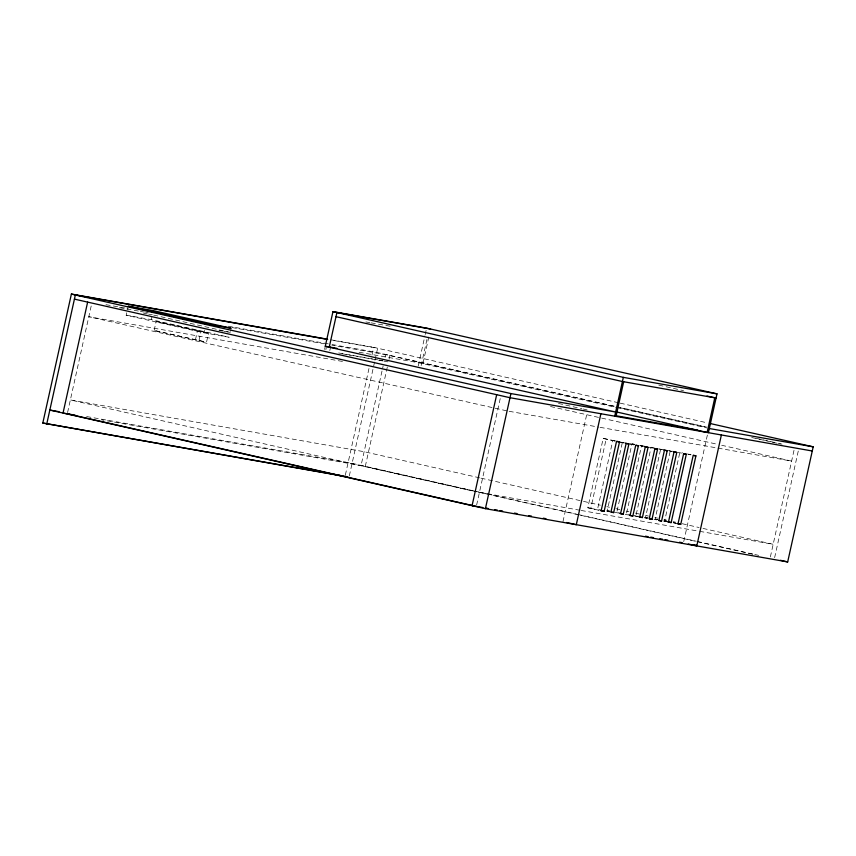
<?xml version="1.0" encoding="UTF-8"?>
<svg xmlns="http://www.w3.org/2000/svg" width="856" height="856" viewBox="0 0 856 856"><rect width="100%" height="100%" fill="white"/><g stroke="black" fill="none" stroke-linecap="round" stroke-linejoin="round"><path stroke-width="0.64" stroke-dasharray="4.28 3.21" d="M67.57 412.539L91.325 305.378M126.174 315.201L151.298 319.63L229.173 337.264L204.06 332.834L126.174 315.201L126.72 312.782M127.491 309.316L128.175 306.191M151.298 319.63L151.833 317.202M154.144 330.47L156.145 321.46L179.707 326.371L208.522 333.187L206.521 342.207L154.144 330.47L206.521 342.207M195.446 339.821L197.447 330.812L208.522 333.187M199.02 340.453L201.021 331.433M204.06 332.834L204.595 330.405M223.972 331.304L230.253 332.406L230.938 329.282M324.585 349.409L325.269 346.284M325.858 349.633L326.318 347.547M329.817 350.532L330.512 347.408M345.353 475.048L369.086 368.026M371.953 355.101L373.665 347.333L618.888 402.844M349.312 475.936L374.682 361.532M374.971 360.226L377.624 348.231L332.941 340.356M382.001 371.097L361.05 465.568L695.842 541.356M382.579 368.497L383.135 365.983M385.093 357.155L385.649 354.63L614.918 406.536M387.297 367.128L365.309 466.317L101.522 419.836M389.041 359.295L389.908 355.379L331.882 345.161M418.242 365.919L424.918 335.83M425.197 334.546L426.341 329.41M421.163 365.544L426.973 339.308M428.813 336.997L422.896 363.693L421.623 363.468M476.61 505.136L500.642 396.713M562.97 521.668L587.002 413.245M598.558 510.197L587.815 507.758L603.191 438.39L615.635 441.054M587.815 507.758L590.801 508.293L606.187 438.914M609.654 511.214L607.236 510.668L622.398 442.295L625.073 442.766M634.724 444.328L631.963 443.836L616.748 512.476L619.509 512.969M647.928 518.062L645.499 517.505L660.704 448.94L663.443 449.421M657.558 519.656L655.129 519.111L670.291 450.727L672.977 451.208M667.113 521.39L664.684 520.844L679.867 452.375L682.574 452.845M683.73 541.634L707.495 434.484M770.379 556.903L794.133 449.753M774.637 557.63L798.38 450.556M365.908 321.942L369.813 322.637M371.119 322.862L391.941 326.532M330.801 339.779L373.665 347.333M105.973 304.683L128.314 308.62M228.199 326.222L330.705 344.283M332.021 344.519L376.704 352.394L615.271 406.397M119.423 307.711L139.1 311.177M140.405 311.413L144.343 312.108M145.659 312.333L148.281 312.793M232.211 327.591L324.007 343.77M143.583 313.232L147.35 313.895M148.602 314.109L152.379 314.773M359.081 352.244L418.937 362.794L615.582 407.306M218.943 330.416L222.71 331.079M338.644 352.961L377.678 359.841M378.983 360.076L382.878 360.761M341.983 353.753L377.4 359.991M378.716 360.226L382.653 360.922M383.959 361.146L387.896 361.842M342.464 361.435L88.81 316.731L507.875 411.094M509.127 411.308L598.793 427.112M600.099 427.347L716.697 447.891M717.991 448.116L791.618 461.095L721.704 445.27M615.56 440.958L612.8 440.466L597.584 509.095L600.356 509.588M653.877 447.72L651.116 447.228L635.912 515.836L638.662 516.329M644.236 446.126L641.551 445.655L626.389 514.049L629.074 514.52M86.638 416.551L352.116 463.331L473.432 490.798M607.236 510.668L609.921 511.139M655.129 519.111L657.815 519.581M664.684 520.844L667.402 521.315M645.499 517.505L648.249 517.998M579.951 510.251L474.235 491.355M581.213 510.476L698.346 531.116M699.662 531.341L773.171 544.298L700.411 527.831M197.447 330.812L156.145 321.46M658.82 385.125L683.537 390.657M620.193 403.144L707.57 422.928M616.577 406.696L706.457 427.037M755.955 438.251L782.01 444.146M620.129 407.713L706.104 427.176M751.696 437.502L771.245 441.921M772.54 442.21L780.362 443.986M616.887 407.606L706.714 427.936M558.476 403.444L581.887 408.751M583.171 408.975L587.098 409.928M153.673 315.072L230.253 332.406M550.504 406.514L716.536 444.104M687.422 453.948L691.06 454.771M688.352 454.29L690.771 454.836M677.824 452.3L681.462 453.124M668.29 450.524L671.928 451.347M669.189 450.866L671.607 451.412M658.724 448.812L662.362 449.635M659.602 449.154L662.03 449.7M649.083 447.228L652.721 448.052M639.571 445.42L643.209 446.244M631.963 443.836L634.382 444.392M640.448 445.762L642.867 446.308M629.92 443.857L634.767 444.96M629.663 443.943L634.51 445.034M620.418 442.049L624.045 442.873M603.191 438.39L615.336 441.14M620.076 442.113L623.714 442.937M479.649 477.851L364.132 451.7L70.363 399.934L472.94 491.066M480.954 478.151L582.198 501.07M583.492 501.359L600.366 505.179M606.861 506.656L609.461 507.244M615.956 508.71L619.851 509.588M626.346 511.064L628.946 511.653M635.441 513.119L639.346 514.007M645.841 515.473L648.441 516.061M654.936 517.538L657.536 518.126M664.031 519.592L666.631 520.181M673.126 521.646L675.726 522.235M682.221 523.712L699.106 527.531M673.458 522.684L675.887 523.241M673.169 522.759L676.807 523.583M663.871 520.951L666.3 521.497M663.614 521.026L666.032 521.582M653.984 519.432L656.723 519.913M644.728 517.698L647.147 518.244M644.397 517.762L646.815 518.308M633.922 515.622L637.56 516.446M634.874 515.975L637.292 516.521M625.265 514.403L627.876 514.863M614.769 512.23L618.407 513.054M606.412 510.957L610.05 511.781M607.279 511.289L609.707 511.845M590.801 508.293L599.264 510.208M474.738 491.087L486.465 493.741M487.76 494.04L576.345 514.092M577.65 514.392L696.196 541.227M697.49 541.516L753.505 554.196M754.81 554.495L758.716 555.384M697.148 541.655L753.162 554.335"/><path stroke-width="1.28" d="M347.729 476.963L42.8 423.035L71.39 294.068L326.896 339.094M46.759 423.923L75.349 294.956L327.688 339.436M87.633 302.115L63.034 413.052L75.189 415.192M71.39 294.068L510.925 393.567L615.657 412.025L325.269 346.284L332.963 311.616L426.62 328.126L717.007 393.856L708.394 432.687M496.673 394.702L472.073 505.65L475.262 506.206M59.032 411.683L49.83 410.056L485.406 508.667L510.925 393.567M600.891 413.748L576.302 524.685L566.608 522.492M614.736 416.177L623.339 377.357L717.007 393.856M616.01 416.412L623.692 381.733M619.509 441.931L616.523 441.407L601.147 510.775L604.133 511.31L619.509 441.931L616.93 441.343M628.893 443.975L626.132 443.483L610.917 512.113L613.677 512.605L628.893 443.975L625.265 443.151M638.405 445.783L635.719 445.313L620.568 513.686L623.254 514.156L638.405 445.783L635.987 445.238M648.056 447.346L645.296 446.853L630.07 515.494L632.841 515.986L648.056 447.346L644.418 446.522M657.568 449.154L654.883 448.672L639.721 517.067L642.407 517.548L657.568 449.154L653.941 448.33M667.209 450.738L664.449 450.245L649.244 518.854L651.994 519.346L667.209 450.738L663.571 449.914M676.775 452.439L674.036 451.957L658.831 520.523L661.57 521.015L676.775 452.439L673.137 451.626M686.309 454.226L683.623 453.744L668.461 522.128L671.147 522.599L686.309 454.226L683.88 453.669M695.907 455.863L693.2 455.392L678.016 523.861L680.734 524.332L695.907 455.863L693.488 455.317M721.383 434.976L696.784 545.914L688.299 543.999M485.406 508.667L787.681 561.932L813.2 446.832L710.18 423.517M430.579 329.025L336.922 312.515L329.239 347.183L330.512 347.408M716.087 398.019L622.419 381.509L336.001 316.677M325.269 346.284L336.964 348.349M709.314 428.524L813.2 446.832M615.721 415.684L697.661 430.129M812.28 450.994L510.005 397.719L74.429 299.119M42.8 423.035L342.454 475.84M476.332 506.399L482.891 507.555M485.523 508.015L488.145 508.475M494.715 509.63L497.336 510.101M499.958 510.561L502.59 511.021M514.403 513.108L517.024 513.568M528.837 515.644L531.469 516.115M543.282 518.19L545.903 518.661M645.478 536.209L648.099 536.669M650.71 537.129L653.331 537.589M659.88 538.745L662.501 539.205M665.123 539.665L667.744 540.125M679.525 542.201L682.146 542.672M693.959 544.748L696.581 545.208M706.992 396.028L714.803 397.794L707.12 432.462L617.058 412.078M332.963 311.616L623.339 377.357M677.096 523.508L680.734 524.332M667.509 521.775L671.147 522.599M659.152 520.459L661.57 521.015M649.576 518.8L651.994 519.346M638.769 516.724L642.407 517.548M629.117 515.141L632.841 515.986M619.616 513.332L623.254 514.156M611.259 512.048L613.677 512.605M600.484 510.476L604.133 511.31M780.415 560.284L787.681 561.932M345.075 476.3L347.055 476.749M67.292 413.801L475.026 506.099M153.299 310.621L128.175 306.191L206.05 323.825L231.174 328.244L153.299 310.621"/></g></svg>
